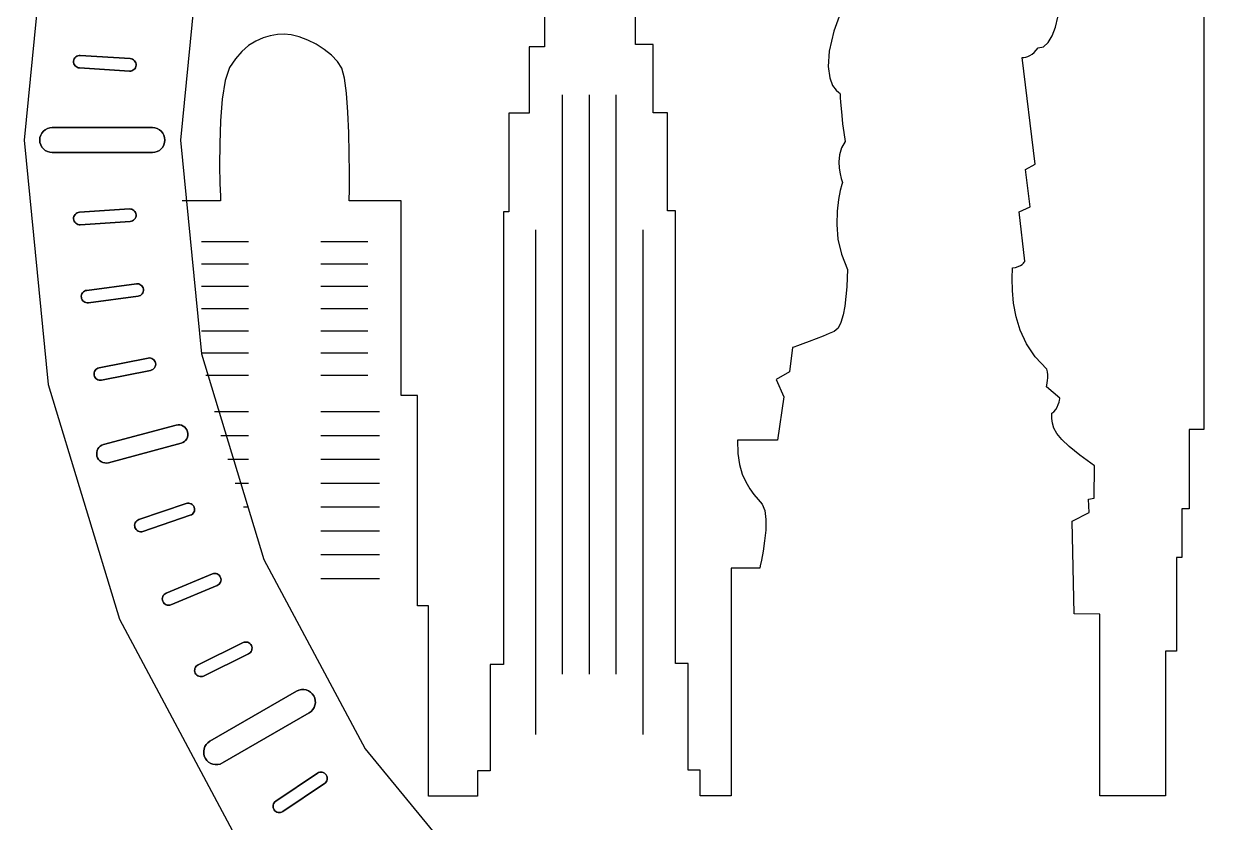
# Model space of a CAD drawing. Extents: x -427 to 406, y -189 to 217.
# Drawn here: x -427.3 to -234.7, y -92.3 to 35.3 of the extents above; entities that cross this region are included whole.
import ezdxf

# ---------------------------------------------------------------- set-up
doc = ezdxf.new("R2010")
doc.units = 0
doc.layers.add('LAYER_1', color=7, linetype='CONTINUOUS')

msp = doc.modelspace()

# ---------------------------------------------------------------- linework, layer by layer
at = {"layer": 'LAYER_1', "color": 250}
for points in [[(-227.2544, 216.7747), (-266.2725, 212.9318), (-303.7911, 201.5506), (-338.3684, 183.0686), (-368.6758, 158.1961), (-393.5483, 127.8887), (-412.0303, 93.3114), (-423.4115, 55.7928), (-427.2544, 16.7747), (-423.4115, -22.2434), (-412.0303, -59.762), (-393.5483, -94.3393), (-368.6758, -124.6467), (-338.3684, -149.5192), (-303.7911, -168.0012), (-266.2725, -179.3824), (-227.2544, -183.2253)], [(-227.2544, 191.7747), (-261.3952, 188.4121), (-294.224, 178.4536), (-324.4792, 162.2819), (-350.9981, 140.5184), (-372.7616, 113.9995), (-388.9333, 83.7443), (-398.8918, 50.9155), (-402.2544, 16.7747), (-398.8918, -17.3661), (-388.9333, -50.1949), (-372.7616, -80.4501), (-350.9981, -106.969), (-324.4792, -128.7325), (-294.224, -144.9042), (-261.3952, -154.8627), (-227.2544, -158.2253)], [(-234.7424, 58.4688), (-235.8577, 58.4688), (-235.8577, 36.5862), (-238.7672, 36.5862), (-238.7672, -29.4345), (-241.1091, -29.4345), (-241.1091, -42.1082), (-242.2487, -42.1082), (-242.2487, -49.9175), (-243.1306, -49.9175), (-243.1306, -64.8555), (-244.8629, -64.8555), (-244.8861, -87.9776), (-255.3575, -87.9776), (-255.3575, -58.9471), (-259.4645, -58.9009), (-259.7679, -44.0808), (-257.0828, -42.7304), (-257.2004, -40.5703), (-256.2787, -40.4359)], [(-340.5019, 36.9058), (-344.1134, 36.9058), (-344.1134, 31.6785), (-346.5258, 31.6785), (-346.5258, 21.0902), (-349.7917, 21.0902), (-349.7917, 5.3113), (-350.6549, 5.3113), (-350.6549, -66.9949), (-352.7876, -66.9949), (-352.7876, -83.9358), (-354.7833, -83.9358), (-354.7833, -88.0168), (-362.6624, -88.0168), (-362.6624, -57.6359), (-364.4032, -57.6359), (-364.4032, -24.0188), (-367.0205, -24.0188), (-367.0205, 7.0904)], [(-309.6993, -51.6056), (-314.2678, -51.6056), (-314.2678, -87.9776), (-319.226, -87.9776), (-319.226, -83.8593), (-321.1632, -83.8593), (-321.1632, -66.8454), (-323.1424, -66.8454), (-323.1424, 5.461), (-324.4499, 5.461), (-324.4499, 21.111), (-326.7111, 21.111), (-326.7111, 32.0125), (-329.5501, 32.0125), (-329.5501, 37.5209)], [(-296.3817, 38.2473), (-297.8518, 34.1839), (-298.5888, 30.9726), (-298.758, 28.5176), (-298.5253, 26.7234), (-298.056, 25.4944), (-297.5158, 24.7349), (-297.0702, 24.3494), (-296.8849, 24.2421), (-296.8756, 24.0696), (-296.8457, 23.5819), (-296.7924, 22.8241), (-296.7129, 21.8411), (-296.6044, 20.6777), (-296.4641, 19.379), (-296.289, 17.9898), (-296.0765, 16.5551), (-296.6528, 15.5146), (-296.9626, 14.4151), (-297.0644, 13.3177), (-297.0165, 12.2833), (-296.8776, 11.3726), (-296.706, 10.6468), (-296.5601, 10.1666), (-296.4985, 9.993), (-296.6005, 9.6553), (-296.841, 8.7113), (-297.1213, 7.2647), (-297.343, 5.4192), (-297.4074, 3.2784), (-297.2162, 0.9461), (-296.6706, -1.4742), (-295.6722, -3.8788), (-295.7303, -5.2094), (-295.8108, -6.69), (-295.932, -8.2323), (-296.1126, -9.7483), (-296.3708, -11.1496), (-296.7253, -12.3483), (-297.1945, -13.2561), (-297.7968, -13.7848), (-298.5997, -14.1328), (-299.5964, -14.536), (-300.6943, -14.9631), (-301.8004, -15.3828), (-302.8222, -15.7638), (-303.6669, -16.0747), (-304.2417, -16.2842), (-304.4539, -16.361)], [(-265.7053, 12.9057), (-267.7607, 29.9563), (-267.4922, 29.9439), (-267.1906, 29.9923), (-266.8656, 30.1007), (-266.5268, 30.2686), (-266.184, 30.4953), (-265.847, 30.7803), (-265.5255, 31.123), (-265.2292, 31.5226), (-264.3578, 31.6855), (-263.6117, 32.3565), (-262.986, 33.4326), (-262.4757, 34.8107), (-262.0759, 36.3878)], [(-265.7053, 12.9057), (-267.7607, 29.9563), (-267.4922, 29.9439), (-267.1906, 29.9923), (-266.8656, 30.1007), (-266.5268, 30.2686), (-266.184, 30.4953), (-265.847, 30.7803), (-265.5255, 31.123), (-265.2292, 31.5226), (-264.3578, 31.6855), (-263.6117, 32.3565), (-262.986, 33.4326), (-262.4757, 34.8107), (-262.0759, 36.3878)], [(-367.0205, 7.0904), (-375.2866, 7.0904), (-375.2815, 8.9214), (-375.28, 11.5201), (-375.3028, 14.6193), (-375.3708, 17.9519), (-375.5045, 21.2508), (-375.7248, 24.2489), (-376.0525, 26.6791), (-376.5081, 28.2741), (-377.1917, 29.3395), (-378.1443, 30.3429), (-379.2976, 31.2595), (-380.5838, 32.0647), (-381.9347, 32.7339), (-383.2824, 33.2423), (-384.5589, 33.5655), (-385.696, 33.6787), (-386.7762, 33.6191), (-387.9102, 33.4268), (-389.0722, 33.0818), (-390.2369, 32.5638), (-391.3785, 31.8529), (-392.4717, 30.9287), (-393.4909, 29.7713), (-394.4105, 28.3604), (-395.1325, 26.2641), (-395.6069, 23.2996), (-395.8803, 19.8206), (-395.9994, 16.181), (-396.0107, 12.7345), (-395.9611, 9.8347), (-395.8971, 7.8354), (-395.8654, 7.0904)], [(-341.265, 23.9715), (-341.265, -68.501)], [(-336.9792, 23.9715), (-336.9792, -68.501)], [(-332.6937, 23.9715), (-332.6937, -68.501)], [(-267.3366, -2.5897), (-268.2685, 5.2936), (-266.5209, 6.1092), (-267.22, 12.0511), (-265.7053, 12.9057)], [(-267.3366, -2.5897), (-268.2685, 5.2936), (-266.5209, 6.1092), (-267.22, 12.0511), (-265.7053, 12.9057)], [(-395.8654, 7.0904), (-401.991, 7.0904)], [(-345.5505, 2.4312), (-345.5505, -78.1694)], [(-328.4082, 2.4312), (-328.4082, -78.1694)], [(-398.9223, 0.556), (-391.4164, 0.556)], [(-379.8518, 0.556), (-372.3456, 0.556)], [(-398.9223, -3.0017), (-391.4164, -3.0017)], [(-379.8518, -3.0017), (-372.3456, -3.0017)], [(-263.8648, -22.6387), (-263.8116, -22.3527), (-263.7186, -21.6398), (-263.6886, -21.1913), (-263.6862, -20.7179), (-263.724, -20.2466), (-263.8145, -19.8047), (-265.6775, -17.839), (-267.0769, -15.7541), (-268.0768, -13.6015), (-268.7413, -11.4327), (-269.1344, -9.2991), (-269.3203, -7.2521), (-269.363, -5.3432), (-269.3266, -3.6239), (-268.8201, -3.5641), (-268.397, -3.4398), (-268.0525, -3.2732), (-267.7817, -3.0868), (-267.5796, -2.9028), (-267.4413, -2.7438), (-267.362, -2.6319), (-267.3366, -2.5897)], [(-263.8648, -22.6387), (-263.8116, -22.3527), (-263.7186, -21.6398), (-263.6886, -21.1913), (-263.6862, -20.7179), (-263.724, -20.2466), (-263.8145, -19.8047), (-265.6775, -17.839), (-267.0769, -15.7541), (-268.0768, -13.6015), (-268.7413, -11.4327), (-269.1344, -9.2991), (-269.3203, -7.2521), (-269.363, -5.3432), (-269.3266, -3.6239), (-268.8201, -3.5641), (-268.397, -3.4398), (-268.0525, -3.2732), (-267.7817, -3.0868), (-267.5796, -2.9028), (-267.4413, -2.7438), (-267.362, -2.6319), (-267.3366, -2.5897)], [(-398.9223, -6.5591), (-391.4164, -6.5591)], [(-379.8518, -6.5591), (-372.3456, -6.5591)], [(-398.9223, -10.1164), (-391.4164, -10.1164)], [(-379.8518, -10.1164), (-372.3456, -10.1164)], [(-398.9223, -13.6738), (-391.4164, -13.6738)], [(-379.8518, -13.6738), (-372.3456, -13.6738)], [(-398.9223, -17.2312), (-391.4164, -17.2312)], [(-379.8518, -17.2312), (-372.3456, -17.2312)], [(-304.4539, -16.361), (-304.9767, -20.2595), (-307.101, -21.4742), (-305.8497, -24.2503), (-306.8464, -31.1336)], [(-398.2132, -20.789), (-391.4164, -20.789)], [(-379.8518, -20.789), (-372.3456, -20.789)], [(-261.7383, -24.4597), (-263.8648, -22.6387)], [(-261.7383, -24.4597), (-263.8648, -22.6387)], [(-256.2787, -40.4359), (-256.2308, -35.2269), (-258.5393, -33.5422), (-260.2523, -32.1628), (-261.4595, -31.0268), (-262.2509, -30.0725), (-262.7163, -29.238), (-262.9458, -28.4614), (-263.0292, -27.681), (-263.0564, -26.8348), (-262.7074, -26.6026), (-262.4209, -26.2724), (-262.1919, -25.8841), (-262.0155, -25.4772), (-261.8869, -25.0916), (-261.8011, -24.7671), (-261.7532, -24.5432), (-261.7383, -24.4597)], [(-256.2787, -40.4359), (-256.2308, -35.2269), (-258.5393, -33.5422), (-260.2523, -32.1628), (-261.4595, -31.0268), (-262.2509, -30.0725), (-262.7163, -29.238), (-262.9458, -28.4614), (-263.0292, -27.681), (-263.0564, -26.8348), (-262.7074, -26.6026), (-262.4209, -26.2724), (-262.1919, -25.8841), (-262.0155, -25.4772), (-261.8869, -25.0916), (-261.8011, -24.7671), (-261.7532, -24.5432), (-261.7383, -24.4597)], [(-396.84, -26.5895), (-391.4164, -26.5895)], [(-379.8381, -26.5895), (-370.4678, -26.5895)], [(-395.8235, -30.3956), (-391.4164, -30.3956)], [(-379.8381, -30.3956), (-370.4678, -30.3956)], [(-306.8464, -31.1336), (-313.272, -31.1336), (-313.21, -33.2655), (-312.9404, -35.0615), (-312.5055, -36.5684), (-311.9474, -37.8328), (-311.3084, -38.9014), (-310.6308, -39.8208), (-309.9567, -40.6376), (-309.3284, -41.3985), (-308.8916, -42.4104), (-308.7211, -43.8358), (-308.7527, -45.5056), (-308.9225, -47.2509), (-309.1661, -48.9025), (-309.4196, -50.2915), (-309.6187, -51.2489), (-309.6993, -51.6056)], [(-394.7137, -34.2017), (-391.4164, -34.2017)], [(-379.8381, -34.2017), (-370.4678, -34.2017)], [(-393.5089, -38.0071), (-391.4164, -38.0071)], [(-379.8381, -38.0071), (-370.4678, -38.0071)], [(-392.2063, -41.8133), (-391.4164, -41.8133)], [(-379.8381, -41.8133), (-370.4678, -41.8133)], [(-379.8381, -45.6194), (-370.4678, -45.6194)], [(-379.8381, -49.4256), (-370.4678, -49.4256)], [(-379.8381, -53.2317), (-370.4678, -53.2317)]]:
    msp.add_lwpolyline(points, dxfattribs=at)
for points in [[(-419.3423, 29.3648), (-419.3423, 29.3648), (-419.3088, 29.5639), (-419.2381, 29.7471), (-419.1347, 29.9105), (-419.003, 30.0503), (-418.8471, 30.1627), (-418.6716, 30.2439), (-418.4808, 30.29), (-418.279, 30.2972), (-410.2961, 29.774), (-410.097, 29.7405), (-409.9138, 29.6699), (-409.7504, 29.5665), (-409.6106, 29.4347), (-409.4982, 29.2789), (-409.417, 29.1033), (-409.3709, 28.9125), (-409.3637, 28.7107), (-409.3637, 28.7107), (-409.3972, 28.5116), (-409.4678, 28.3284), (-409.5712, 28.165), (-409.703, 28.0252), (-409.8588, 27.9128), (-410.0343, 27.8316), (-410.2251, 27.7855), (-410.4269, 27.7783), (-418.4098, 28.3015), (-418.6089, 28.335), (-418.7921, 28.4057), (-418.9555, 28.5091), (-419.0953, 28.6409), (-419.2077, 28.7967), (-419.2889, 28.9722), (-419.335, 29.163), (-419.3423, 29.3648)], [(-418.4098, 28.3015), (-410.4269, 27.7783), (-410.2251, 27.7855), (-410.0343, 27.8316), (-409.8588, 27.9128), (-409.703, 28.0252), (-409.5712, 28.165), (-409.4678, 28.3284), (-409.3972, 28.5116), (-409.3637, 28.7107), (-409.3709, 28.9125), (-409.417, 29.1033), (-409.4982, 29.2789), (-409.6106, 29.4347), (-409.7504, 29.5665), (-409.9138, 29.6699), (-410.097, 29.7405), (-410.2961, 29.774), (-418.279, 30.2972), (-418.4808, 30.29), (-418.6716, 30.2439), (-418.8471, 30.1627), (-419.003, 30.0503), (-419.1347, 29.9105), (-419.2381, 29.7471), (-419.3088, 29.5639), (-419.3423, 29.3648), (-419.335, 29.163), (-419.2889, 28.9722), (-419.2077, 28.7967), (-419.0953, 28.6409), (-418.9555, 28.5091), (-418.7921, 28.4057), (-418.6089, 28.335), (-418.4098, 28.3015)], [(-424.7544, 16.7747), (-424.7544, 16.7747), (-424.7136, 17.1765), (-424.5966, 17.5513), (-424.4116, 17.8909), (-424.1669, 18.1872), (-423.8706, 18.4319), (-423.531, 18.6169), (-423.1562, 18.7339), (-422.7544, 18.7747), (-406.7544, 18.7747), (-406.3526, 18.7339), (-405.9778, 18.6169), (-405.6382, 18.4319), (-405.3419, 18.1872), (-405.0972, 17.8909), (-404.9122, 17.5513), (-404.7952, 17.1765), (-404.7544, 16.7747), (-404.7544, 16.7747), (-404.7952, 16.3729), (-404.9122, 15.9981), (-405.0972, 15.6585), (-405.3419, 15.3622), (-405.6382, 15.1175), (-405.9778, 14.9325), (-406.3526, 14.8155), (-406.7544, 14.7747), (-422.7544, 14.7747), (-423.1562, 14.8155), (-423.531, 14.9325), (-423.8706, 15.1175), (-424.1669, 15.3622), (-424.4116, 15.6585), (-424.5966, 15.9981), (-424.7136, 16.3729), (-424.7544, 16.7747)], [(-422.7544, 14.7747), (-406.7544, 14.7747), (-406.3526, 14.8155), (-405.9778, 14.9325), (-405.6382, 15.1175), (-405.3419, 15.3622), (-405.0972, 15.6585), (-404.9122, 15.9981), (-404.7952, 16.3729), (-404.7544, 16.7747), (-404.7952, 17.1765), (-404.9122, 17.5513), (-405.0972, 17.8909), (-405.3419, 18.1872), (-405.6382, 18.4319), (-405.9778, 18.6169), (-406.3526, 18.7339), (-406.7544, 18.7747), (-422.7544, 18.7747), (-423.1562, 18.7339), (-423.531, 18.6169), (-423.8706, 18.4319), (-424.1669, 18.1872), (-424.4116, 17.8909), (-424.5966, 17.5513), (-424.7136, 17.1765), (-424.7544, 16.7747), (-424.7136, 16.3729), (-424.5966, 15.9981), (-424.4116, 15.6585), (-424.1669, 15.3622), (-423.8706, 15.1175), (-423.531, 14.9325), (-423.1562, 14.8155), (-422.7544, 14.7747)], [(-419.3423, 4.1846), (-419.3423, 4.1846), (-419.335, 4.3864), (-419.2889, 4.5772), (-419.2077, 4.7527), (-419.0953, 4.9086), (-418.9555, 5.0403), (-418.7921, 5.1437), (-418.6089, 5.2144), (-418.4098, 5.2479), (-410.4269, 5.7711), (-410.2251, 5.7639), (-410.0343, 5.7178), (-409.8588, 5.6366), (-409.703, 5.5242), (-409.5712, 5.3844), (-409.4678, 5.2209), (-409.3972, 5.0377), (-409.3637, 4.8386), (-409.3637, 4.8386), (-409.3709, 4.6368), (-409.417, 4.446), (-409.4982, 4.2705), (-409.6106, 4.1147), (-409.7504, 3.9829), (-409.9138, 3.8795), (-410.097, 3.8089), (-410.2961, 3.7754), (-418.279, 3.2522), (-418.4808, 3.2594), (-418.6716, 3.3055), (-418.8471, 3.3867), (-419.003, 3.4991), (-419.1347, 3.6389), (-419.2381, 3.8023), (-419.3088, 3.9855), (-419.3423, 4.1846)], [(-418.279, 3.2522), (-410.2961, 3.7754), (-410.097, 3.8089), (-409.9138, 3.8795), (-409.7504, 3.9829), (-409.6106, 4.1147), (-409.4982, 4.2705), (-409.417, 4.446), (-409.3709, 4.6368), (-409.3637, 4.8386), (-409.3972, 5.0377), (-409.4678, 5.2209), (-409.5712, 5.3844), (-409.703, 5.5242), (-409.8588, 5.6366), (-410.0343, 5.7178), (-410.2251, 5.7639), (-410.4269, 5.7711), (-418.4098, 5.2479), (-418.6089, 5.2144), (-418.7921, 5.1437), (-418.9555, 5.0403), (-419.0953, 4.9086), (-419.2077, 4.7527), (-419.2889, 4.5772), (-419.335, 4.3864), (-419.3423, 4.1846), (-419.3088, 3.9855), (-419.2381, 3.8023), (-419.1347, 3.6389), (-419.003, 3.4991), (-418.8471, 3.3867), (-418.6716, 3.3055), (-418.4808, 3.2594), (-418.279, 3.2522)], [(-418.1075, -8.3517), (-418.1076, -8.3515), (-418.1136, -8.1497), (-418.0801, -7.9563), (-418.0105, -7.7758), (-417.9086, -7.613), (-417.7777, -7.4723), (-417.6214, -7.3585), (-417.4432, -7.2761), (-417.2467, -7.2296), (-409.315, -6.1854), (-409.1132, -6.1794), (-408.9198, -6.2129), (-408.7393, -6.2824), (-408.5765, -6.3844), (-408.4358, -6.5153), (-408.322, -6.6716), (-408.2396, -6.8497), (-408.1931, -7.0462), (-408.1931, -7.0464), (-408.1871, -7.2482), (-408.2206, -7.4416), (-408.2901, -7.6221), (-408.3921, -7.7849), (-408.523, -7.9256), (-408.6793, -8.0394), (-408.8574, -8.1218), (-409.0539, -8.1683), (-416.9857, -9.2125), (-417.1875, -9.2185), (-417.3809, -9.185), (-417.5613, -9.1155), (-417.7242, -9.0135), (-417.8648, -8.8826), (-417.9786, -8.7263), (-418.061, -8.5482), (-418.1075, -8.3517)], [(-416.9857, -9.2125), (-409.0539, -8.1683), (-408.8574, -8.1218), (-408.6793, -8.0394), (-408.523, -7.9255), (-408.3921, -7.7849), (-408.2901, -7.622), (-408.2206, -7.4416), (-408.1871, -7.2481), (-408.1931, -7.0462), (-408.2396, -6.8497), (-408.322, -6.6716), (-408.4358, -6.5153), (-408.5765, -6.3844), (-408.7393, -6.2824), (-408.9198, -6.2129), (-409.1132, -6.1794), (-409.315, -6.1854), (-417.2467, -7.2296), (-417.4432, -7.2761), (-417.6214, -7.3585), (-417.7777, -7.4724), (-417.9086, -7.613), (-418.0105, -7.7759), (-418.08, -7.9563), (-418.1135, -8.1498), (-418.1075, -8.3517), (-418.061, -8.5482), (-417.9786, -8.7263), (-417.8648, -8.8826), (-417.7242, -9.0135), (-417.5613, -9.1155), (-417.3809, -9.185), (-417.1875, -9.2185), (-416.9857, -9.2125)], [(-408.1931, -7.0462), (-408.1931, -7.0462)], [(-418.1076, -8.3515), (-418.1076, -8.3515)], [(-416.0556, -20.7802), (-416.0556, -20.7802), (-416.0748, -20.5792), (-416.054, -20.384), (-415.9964, -20.1993), (-415.9053, -20.0302), (-415.7838, -19.8813), (-415.6353, -19.7574), (-415.4629, -19.6635), (-415.2699, -19.6043), (-407.4236, -18.0436), (-407.2226, -18.0244), (-407.0274, -18.0452), (-406.8428, -18.1028), (-406.6736, -18.1939), (-406.5247, -18.3153), (-406.4008, -18.4638), (-406.3069, -18.6362), (-406.2477, -18.8293), (-406.2477, -18.8293), (-406.2285, -19.0303), (-406.2493, -19.2255), (-406.3069, -19.4101), (-406.398, -19.5792), (-406.5195, -19.7281), (-406.668, -19.852), (-406.8404, -19.9459), (-407.0334, -20.0051), (-414.8797, -21.5659), (-415.0807, -21.5851), (-415.2759, -21.5643), (-415.4605, -21.5067), (-415.6297, -21.4156), (-415.7786, -21.2941), (-415.9025, -21.1456), (-415.9964, -20.9732), (-416.0556, -20.7802)], [(-414.8797, -21.5659), (-407.0334, -20.0051), (-406.8404, -19.9459), (-406.668, -19.852), (-406.5195, -19.7281), (-406.398, -19.5792), (-406.3069, -19.4101), (-406.2493, -19.2255), (-406.2285, -19.0303), (-406.2477, -18.8293), (-406.3069, -18.6362), (-406.4008, -18.4638), (-406.5247, -18.3153), (-406.6736, -18.1939), (-406.8428, -18.1028), (-407.0274, -18.0452), (-407.2226, -18.0244), (-407.4236, -18.0436), (-415.2699, -19.6043), (-415.4629, -19.6635), (-415.6353, -19.7574), (-415.7838, -19.8813), (-415.9053, -20.0302), (-415.9964, -20.1993), (-416.054, -20.384), (-416.0748, -20.5792), (-416.0556, -20.7802), (-415.9964, -20.9732), (-415.9025, -21.1456), (-415.7786, -21.2941), (-415.6297, -21.4156), (-415.4605, -21.5067), (-415.2759, -21.5643), (-415.0807, -21.5851), (-414.8797, -21.5659)], [(-415.6099, -33.6951), (-415.61, -33.6949), (-415.6584, -33.396), (-415.6464, -33.1018), (-415.5784, -32.8198), (-415.4586, -32.5577), (-415.2915, -32.3229), (-415.0813, -32.123), (-414.8325, -31.9655), (-414.5494, -31.8579), (-402.9581, -28.7521), (-402.6591, -28.7037), (-402.3649, -28.7156), (-402.083, -28.7837), (-401.8208, -28.9035), (-401.586, -29.0706), (-401.3861, -29.2807), (-401.2286, -29.5295), (-401.1211, -29.8126), (-401.121, -29.8128), (-401.0726, -30.1118), (-401.0846, -30.406), (-401.1526, -30.6879), (-401.2724, -30.9501), (-401.4395, -31.1849), (-401.6497, -31.3848), (-401.8985, -31.5423), (-402.1816, -31.6498), (-413.7729, -34.7557), (-414.0719, -34.8041), (-414.3661, -34.7921), (-414.648, -34.7241), (-414.9102, -34.6043), (-415.145, -34.4372), (-415.3449, -34.227), (-415.5024, -33.9782), (-415.6099, -33.6951)], [(-413.7729, -34.7557), (-402.1816, -31.6498), (-401.8985, -31.5423), (-401.6497, -31.3848), (-401.4395, -31.1848), (-401.2724, -30.9501), (-401.1527, -30.6879), (-401.0846, -30.4059), (-401.0727, -30.1116), (-401.1211, -29.8126), (-401.2286, -29.5295), (-401.3861, -29.2807), (-401.586, -29.0706), (-401.8208, -28.9035), (-402.083, -28.7837), (-402.3649, -28.7156), (-402.6591, -28.7037), (-402.9581, -28.7521), (-414.5494, -31.8579), (-414.8325, -31.9655), (-415.0813, -32.123), (-415.2915, -32.3229), (-415.4586, -32.5577), (-415.5783, -32.8199), (-415.6464, -33.1018), (-415.6583, -33.3961), (-415.6099, -33.6951), (-415.5024, -33.9782), (-415.3449, -34.227), (-415.145, -34.4372), (-414.9102, -34.6043), (-414.648, -34.7241), (-414.3661, -34.7921), (-414.0719, -34.8041), (-413.7729, -34.7557)], [(-401.121, -29.8128), (-401.121, -29.8128)], [(-415.61, -33.6949), (-415.61, -33.6949)], [(-409.5385, -45.1024), (-409.5385, -45.1024), (-409.5837, -44.9056), (-409.5886, -44.7094), (-409.5556, -44.5188), (-409.4874, -44.3392), (-409.3864, -44.1757), (-409.2553, -44.0335), (-409.0967, -43.9179), (-408.913, -43.834), (-401.3375, -41.2625), (-401.1407, -41.2173), (-400.9445, -41.2124), (-400.754, -41.2454), (-400.5744, -41.3137), (-400.4109, -41.4146), (-400.2687, -41.5457), (-400.1531, -41.7043), (-400.0692, -41.888), (-400.0692, -41.888), (-400.024, -42.0848), (-400.0191, -42.281), (-400.0521, -42.4716), (-400.1203, -42.6512), (-400.2213, -42.8147), (-400.3523, -42.9569), (-400.511, -43.0725), (-400.6947, -43.1564), (-408.2701, -45.7279), (-408.4669, -45.7731), (-408.6631, -45.778), (-408.8537, -45.745), (-409.0333, -45.6768), (-409.1968, -45.5758), (-409.339, -45.4447), (-409.4546, -45.2861), (-409.5385, -45.1024)], [(-408.2701, -45.7279), (-400.6947, -43.1564), (-400.511, -43.0725), (-400.3523, -42.9569), (-400.2213, -42.8147), (-400.1203, -42.6512), (-400.0521, -42.4716), (-400.0191, -42.281), (-400.024, -42.0848), (-400.0692, -41.888), (-400.1531, -41.7043), (-400.2687, -41.5457), (-400.4109, -41.4146), (-400.5744, -41.3137), (-400.754, -41.2454), (-400.9445, -41.2124), (-401.1407, -41.2173), (-401.3375, -41.2625), (-408.913, -43.834), (-409.0967, -43.9179), (-409.2553, -44.0335), (-409.3864, -44.1757), (-409.4874, -44.3392), (-409.5556, -44.5188), (-409.5886, -44.7094), (-409.5837, -44.9056), (-409.5385, -45.1024), (-409.4546, -45.2861), (-409.339, -45.4447), (-409.1968, -45.5758), (-409.0333, -45.6768), (-408.8537, -45.745), (-408.6631, -45.778), (-408.4669, -45.7731), (-408.2701, -45.7279)], [(-405.1012, -56.8919), (-405.1013, -56.8917), (-405.1593, -56.6983), (-405.177, -56.5028), (-405.1566, -56.3106), (-405.1002, -56.1269), (-405.0102, -55.9572), (-404.8887, -55.8068), (-404.7379, -55.681), (-404.5601, -55.5853), (-397.1689, -52.5238), (-396.9755, -52.4658), (-396.78, -52.4481), (-396.5878, -52.4685), (-396.4041, -52.5249), (-396.2344, -52.6149), (-396.084, -52.7364), (-395.9582, -52.8871), (-395.8625, -53.0649), (-395.8624, -53.0651), (-395.8044, -53.2585), (-395.7867, -53.454), (-395.8071, -53.6462), (-395.8635, -53.8299), (-395.9535, -53.9996), (-396.075, -54.15), (-396.2257, -54.2758), (-396.4035, -54.3715), (-403.7948, -57.4331), (-403.9882, -57.4911), (-404.1837, -57.5088), (-404.3759, -57.4883), (-404.5596, -57.432), (-404.7293, -57.3419), (-404.8797, -57.2204), (-405.0055, -57.0697), (-405.1012, -56.8919)], [(-403.7948, -57.4331), (-396.4035, -54.3715), (-396.2257, -54.2758), (-396.075, -54.15), (-395.9535, -53.9996), (-395.8635, -53.8299), (-395.8072, -53.6462), (-395.7867, -53.4539), (-395.8044, -53.2583), (-395.8625, -53.0649), (-395.9582, -52.8871), (-396.084, -52.7364), (-396.2344, -52.6149), (-396.4041, -52.5249), (-396.5878, -52.4685), (-396.78, -52.4481), (-396.9755, -52.4658), (-397.1689, -52.5238), (-404.5601, -55.5853), (-404.7379, -55.681), (-404.8887, -55.8068), (-405.0102, -55.9572), (-405.1002, -56.1269), (-405.1565, -56.3106), (-405.177, -56.5029), (-405.1593, -56.6985), (-405.1012, -56.8919), (-405.0055, -57.0697), (-404.8797, -57.2204), (-404.7293, -57.3419), (-404.5596, -57.432), (-404.3759, -57.4883), (-404.1837, -57.5088), (-403.9882, -57.4911), (-403.7948, -57.4331)], [(-395.8624, -53.0651), (-395.8624, -53.0651)], [(-405.1013, -56.8917), (-405.1013, -56.8917)], [(-399.9024, -68.366), (-399.9024, -68.3658), (-399.973, -68.1766), (-400.0034, -67.9827), (-399.9956, -67.7895), (-399.9514, -67.6025), (-399.8726, -67.4273), (-399.7612, -67.2692), (-399.619, -67.1339), (-399.4479, -67.0268), (-392.2727, -63.4884), (-392.0835, -63.4178), (-391.8896, -63.3874), (-391.6964, -63.3952), (-391.5095, -63.4394), (-391.3342, -63.5182), (-391.1762, -63.6296), (-391.0409, -63.7718), (-390.9337, -63.9429), (-390.9336, -63.9431), (-390.8631, -64.1323), (-390.8327, -64.3262), (-390.8405, -64.5194), (-390.8847, -64.7064), (-390.9635, -64.8816), (-391.0749, -65.0397), (-391.2171, -65.175), (-391.3882, -65.2821), (-398.5633, -68.8205), (-398.7525, -68.8911), (-398.9464, -68.9215), (-399.1396, -68.9137), (-399.3266, -68.8695), (-399.5019, -68.7907), (-399.6599, -68.6793), (-399.7952, -68.5371), (-399.9024, -68.366)], [(-398.5633, -68.8205), (-391.3882, -65.2821), (-391.2171, -65.175), (-391.0749, -65.0396), (-390.9635, -64.8816), (-390.8847, -64.7064), (-390.8405, -64.5194), (-390.8327, -64.3261), (-390.8631, -64.1322), (-390.9337, -63.9429), (-391.0409, -63.7718), (-391.1762, -63.6296), (-391.3342, -63.5182), (-391.5095, -63.4394), (-391.6964, -63.3952), (-391.8896, -63.3874), (-392.0835, -63.4178), (-392.2727, -63.4884), (-399.4479, -67.0268), (-399.619, -67.1339), (-399.7612, -67.2693), (-399.8726, -67.4273), (-399.9514, -67.6025), (-399.9956, -67.7895), (-400.0034, -67.9828), (-399.973, -68.1767), (-399.9024, -68.366), (-399.7952, -68.5371), (-399.6599, -68.6793), (-399.5019, -68.7907), (-399.3266, -68.8695), (-399.1396, -68.9137), (-398.9464, -68.9215), (-398.7525, -68.8911), (-398.5633, -68.8205)], [(-390.9336, -63.9431), (-390.9336, -63.9431)], [(-399.9024, -68.366), (-399.9024, -68.366)], [(-398.2944, -81.9754), (-398.2945, -81.9752), (-398.46, -81.6069), (-398.5461, -81.2238), (-398.5558, -80.8372), (-398.492, -80.4583), (-398.3578, -80.0982), (-398.1561, -79.7682), (-397.89, -79.4795), (-397.5625, -79.2433), (-383.7059, -71.2432), (-383.3376, -71.0777), (-382.9545, -70.9916), (-382.5679, -70.9819), (-382.189, -71.0457), (-381.8289, -71.1799), (-381.4989, -71.3816), (-381.2102, -71.6477), (-380.974, -71.9752), (-380.9739, -71.9754), (-380.8084, -72.3437), (-380.7223, -72.7268), (-380.7126, -73.1134), (-380.7764, -73.4923), (-380.9106, -73.8524), (-381.1123, -74.1824), (-381.3784, -74.4711), (-381.7059, -74.7073), (-395.5625, -82.7074), (-395.9308, -82.8729), (-396.3139, -82.959), (-396.7005, -82.9687), (-397.0794, -82.9049), (-397.4395, -82.7707), (-397.7695, -82.569), (-398.0582, -82.3029), (-398.2944, -81.9754)], [(-395.5625, -82.7074), (-381.7059, -74.7073), (-381.3784, -74.4711), (-381.1123, -74.1824), (-380.9107, -73.8524), (-380.7764, -73.4923), (-380.7127, -73.1133), (-380.7223, -72.7267), (-380.8084, -72.3436), (-380.974, -71.9752), (-381.2102, -71.6477), (-381.4989, -71.3816), (-381.8289, -71.1799), (-382.189, -71.0457), (-382.5679, -70.9819), (-382.9545, -70.9916), (-383.3376, -71.0777), (-383.7059, -71.2432), (-397.5625, -79.2433), (-397.89, -79.4795), (-398.1561, -79.7682), (-398.3577, -80.0982), (-398.492, -80.4583), (-398.5557, -80.8373), (-398.5461, -81.2239), (-398.46, -81.607), (-398.2944, -81.9754), (-398.0582, -82.3029), (-397.7695, -82.569), (-397.4395, -82.7707), (-397.0794, -82.9049), (-396.7005, -82.9687), (-396.3139, -82.959), (-395.9308, -82.8729), (-395.5625, -82.7074)], [(-380.974, -71.9752), (-380.974, -71.9752)], [(-398.2944, -81.9754), (-398.2944, -81.9754)], [(-387.3123, -90.1726), (-387.3124, -90.1725), (-387.407, -89.9941), (-387.4625, -89.8058), (-387.4799, -89.6133), (-387.4605, -89.4221), (-387.4053, -89.2381), (-387.3155, -89.0669), (-387.1922, -88.9141), (-387.0365, -88.7856), (-380.3846, -84.3409), (-380.2062, -84.2463), (-380.0179, -84.1908), (-379.8254, -84.1733), (-379.6342, -84.1928), (-379.4502, -84.248), (-379.279, -84.3378), (-379.1262, -84.4611), (-378.9977, -84.6168), (-378.9976, -84.6169), (-378.903, -84.7953), (-378.8475, -84.9836), (-378.83, -85.1762), (-378.8494, -85.3673), (-378.9046, -85.5513), (-378.9944, -85.7225), (-379.1177, -85.8753), (-379.2734, -86.0038), (-385.9254, -90.4485), (-386.1038, -90.5431), (-386.2921, -90.5986), (-386.4846, -90.6161), (-386.6757, -90.5967), (-386.8598, -90.5415), (-387.031, -90.4517), (-387.1837, -90.3283), (-387.3123, -90.1726)], [(-385.9254, -90.4485), (-379.2734, -86.0038), (-379.1177, -85.8753), (-378.9944, -85.7225), (-378.9046, -85.5513), (-378.8494, -85.3673), (-378.83, -85.1762), (-378.8475, -84.9836), (-378.903, -84.7952), (-378.9977, -84.6168), (-379.1262, -84.4611), (-379.279, -84.3378), (-379.4502, -84.248), (-379.6342, -84.1928), (-379.8254, -84.1733), (-380.0179, -84.1908), (-380.2062, -84.2463), (-380.3846, -84.3409), (-387.0365, -88.7856), (-387.1922, -88.9141), (-387.3155, -89.0669), (-387.4053, -89.2381), (-387.4605, -89.4221), (-387.4799, -89.6133), (-387.4624, -89.8059), (-387.4069, -89.9942), (-387.3123, -90.1726), (-387.1837, -90.3283), (-387.031, -90.4517), (-386.8598, -90.5415), (-386.6757, -90.5967), (-386.4846, -90.6161), (-386.2921, -90.5986), (-386.1038, -90.5431), (-385.9254, -90.4485)]]:
    msp.add_lwpolyline(points, close=True, dxfattribs=at)

doc.saveas('drawing.dxf')
